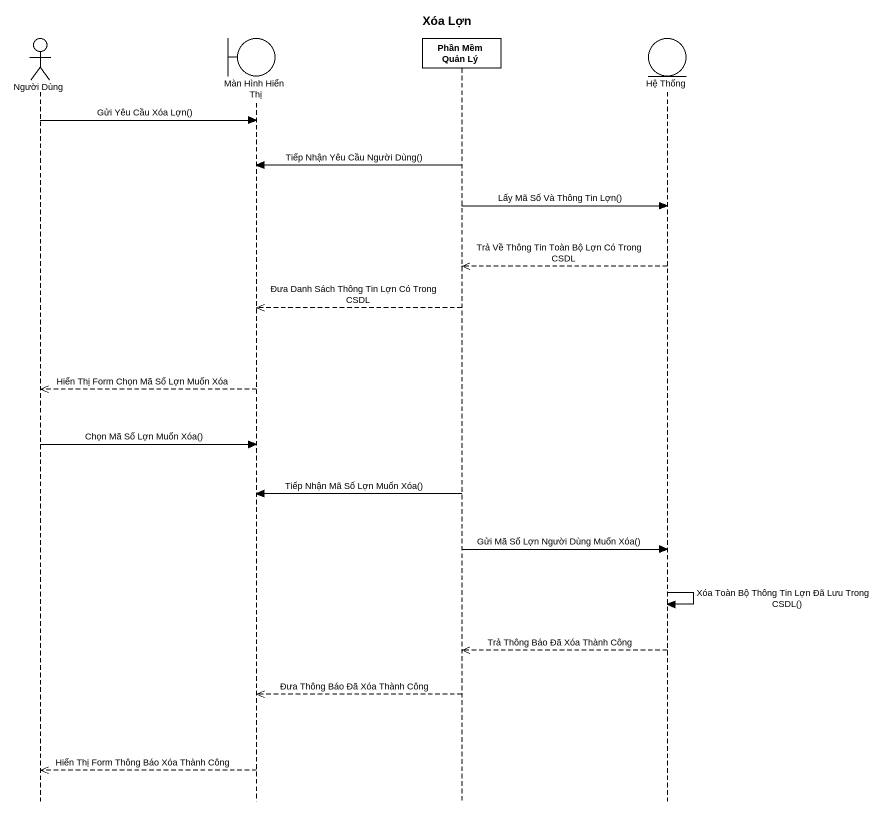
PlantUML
@startuml
title Xóa Lợn
hide footbox
actor "Người Dùng" as Người_Dùng
boundary "Màn Hình Hiển Thị" as Màn_Hình_Hiển_Thị
participant "Phần Mềm Quản Lý" as Phần_Mềm_Quản_Lý
entity "Hệ Thống" as Hệ_Thống

Người_Dùng -> Màn_Hình_Hiển_Thị : Gửi Yêu Cầu Xóa Lợn()
Phần_Mềm_Quản_Lý -> Màn_Hình_Hiển_Thị : Tiếp Nhận Yêu Cầu Người Dùng()
Phần_Mềm_Quản_Lý -> Hệ_Thống : Lấy Mã Số Và Thông Tin Lợn()
Hệ_Thống -->> Phần_Mềm_Quản_Lý : Trả Về Thông Tin Toàn Bộ Lợn Có Trong CSDL
Phần_Mềm_Quản_Lý -->> Màn_Hình_Hiển_Thị : Đưa Danh Sách Thông Tin Lợn Có Trong CSDL
Màn_Hình_Hiển_Thị -->> Người_Dùng : Hiển Thị Form Chọn Mã Số Lợn Muốn Xóa
Người_Dùng -> Màn_Hình_Hiển_Thị : Chọn Mã Số Lợn Muốn Xóa()
Phần_Mềm_Quản_Lý -> Màn_Hình_Hiển_Thị : Tiếp Nhận Mã Số Lợn Muốn Xóa()
Phần_Mềm_Quản_Lý -> Hệ_Thống : Gửi Mã Số Lợn Người Dùng Muốn Xóa()
Hệ_Thống -> Hệ_Thống : Xóa Toàn Bộ Thông Tin Lợn Đã Lưu Trong CSDL()
Hệ_Thống -->> Phần_Mềm_Quản_Lý : Trả Thông Báo Đã Xóa Thành Công
Phần_Mềm_Quản_Lý -->> Màn_Hình_Hiển_Thị : Đưa Thông Báo Đã Xóa Thành Công
Màn_Hình_Hiển_Thị -->> Người_Dùng : Hiển Thị Form Thông Báo Xóa Thành Công
@enduml
